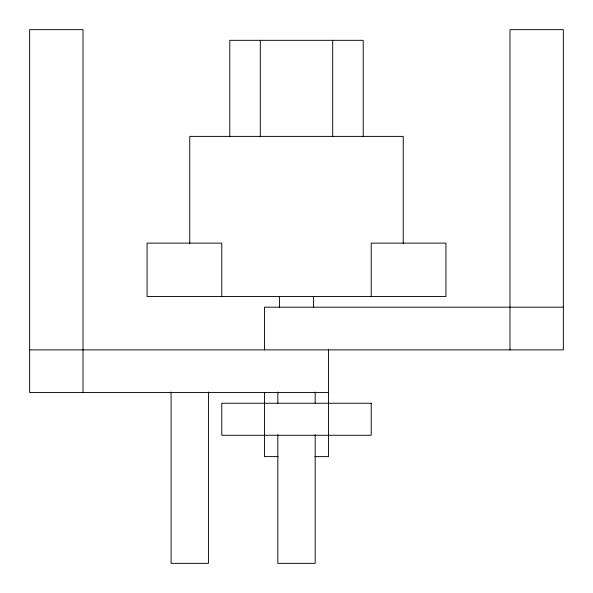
<?xml version="1.0" encoding="UTF-8"?>
<svg xmlns="http://www.w3.org/2000/svg" width="593" height="593" viewBox="0 0 593 593"><rect width="100%" height="100%" fill="white"/><g stroke="black" fill="none" stroke-linecap="round" stroke-linejoin="round"><path stroke-width="0.89" d="M563.35 307.174L264.478 307.174L264.478 349.87M29.65 349.87L563.35 349.87L563.35 29.65L509.98 29.65L509.98 349.87M328.522 392.566L29.65 392.566L29.65 29.65L83.02 29.65L83.02 392.566M278.087 456.61L264.478 456.61L264.478 392.566M314.913 456.61L328.522 456.61L328.522 349.87M403.24 243.745L403.24 136.39L189.76 136.39L189.76 243.745M371.218 296.5L371.218 243.13L445.936 243.13L445.936 296.5L147.064 296.5L147.064 243.13L221.782 243.13L221.782 296.5M363.212 136.753L363.212 40.324L229.787 40.324L229.787 136.575M332.695 40.324L332.695 136.575M315.179 392.032L315.179 403.144M315.179 434.632L315.179 563.35L277.82 563.35L277.82 434.632M313.578 296.5L313.578 307.515M279.422 296.5L279.422 307.515M277.82 392.032L277.82 403.144M260.305 40.324L260.305 136.753M208.439 392.032L208.439 563.35L171.081 563.35L171.081 392.032M371.218 403.24L221.782 403.24L221.782 435.262L371.218 435.262L371.218 403.24"/></g></svg>
